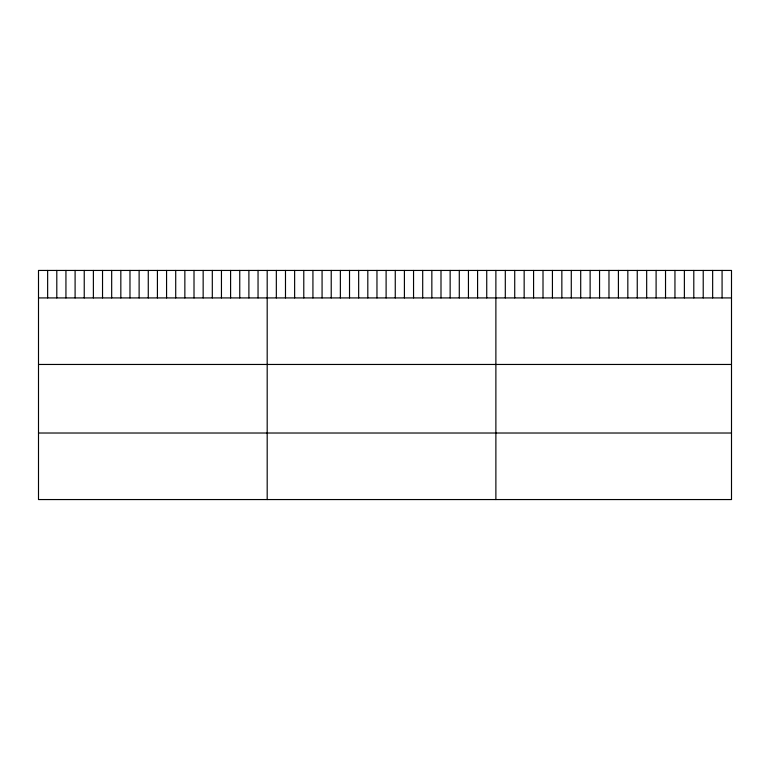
<?xml version="1.0" encoding="UTF-8"?>
<svg xmlns="http://www.w3.org/2000/svg" width="770" height="770" viewBox="0 0 770 770"><rect width="100%" height="100%" fill="white"/><g stroke="black" fill="none" stroke-linecap="round" stroke-linejoin="round"><path stroke-width="1.16" d="M731.5 297.923L731.5 499.557L38.5 499.557L38.5 270.443L731.5 270.443L731.5 297.923L38.5 297.923M38.5 364.46L731.5 364.46M38.5 433.019L731.5 433.019M722.077 270.443L722.077 297.923M712.654 270.443L712.654 297.923M703.222 270.443L703.222 297.923M693.799 270.443L693.799 297.923M684.376 270.443L684.376 297.923M674.953 270.443L674.953 297.923M665.53 270.443L665.53 297.923M656.098 270.443L656.098 297.923M646.675 270.443L646.675 297.923M637.252 270.443L637.252 297.923M627.829 270.443L627.829 297.923M618.406 270.443L618.406 297.923M608.974 270.443L608.974 297.923M599.551 270.443L599.551 297.923M590.128 270.443L590.128 297.923M580.705 270.443L580.705 297.923M571.282 270.443L571.282 297.923M561.85 270.443L561.85 297.923M552.427 270.443L552.427 297.923M543.004 270.443L543.004 297.923M533.581 270.443L533.581 297.923M524.158 270.443L524.158 297.923M514.726 270.443L514.726 297.923M505.303 270.443L505.303 297.923M495.88 270.443L495.88 499.557M486.736 270.443L486.736 297.923M477.583 270.443L477.583 297.923M468.439 270.443L468.439 297.923M459.286 270.443L459.286 297.923M450.142 270.443L450.142 297.923M440.998 270.443L440.998 297.923M431.845 270.443L431.845 297.923M422.701 270.443L422.701 297.923M413.548 270.443L413.548 297.923M404.404 270.443L404.404 297.923M395.26 270.443L395.26 297.923M386.107 270.443L386.107 297.923M376.963 270.443L376.963 297.923M367.81 270.443L367.81 297.923M358.666 270.443L358.666 297.923M349.522 270.443L349.522 297.923M340.369 270.443L340.369 297.923M331.225 270.443L331.225 297.923M322.072 270.443L322.072 297.923M312.928 270.443L312.928 297.923M303.784 270.443L303.784 297.923M294.631 270.443L294.631 297.923M285.487 270.443L285.487 297.923M276.334 270.443L276.334 297.923M267.19 270.443L267.19 499.557M258.046 270.443L258.046 297.923M248.893 270.443L248.893 297.923M239.749 270.443L239.749 297.923M230.596 270.443L230.596 297.923M221.452 270.443L221.452 297.923M212.308 270.443L212.308 297.923M203.155 270.443L203.155 297.923M194.011 270.443L194.011 297.923M184.858 270.443L184.858 297.923M175.714 270.443L175.714 297.923M166.57 270.443L166.57 297.923M157.417 270.443L157.417 297.923M148.273 270.443L148.273 297.923M139.12 270.443L139.12 297.923M129.976 270.443L129.976 297.923M120.832 270.443L120.832 297.923M111.679 270.443L111.679 297.923M102.535 270.443L102.535 297.923M93.382 270.443L93.382 297.923M84.238 270.443L84.238 297.923M75.094 270.443L75.094 297.923M65.941 270.443L65.941 297.923M56.797 270.443L56.797 297.923M47.644 270.443L47.644 297.923"/></g></svg>
